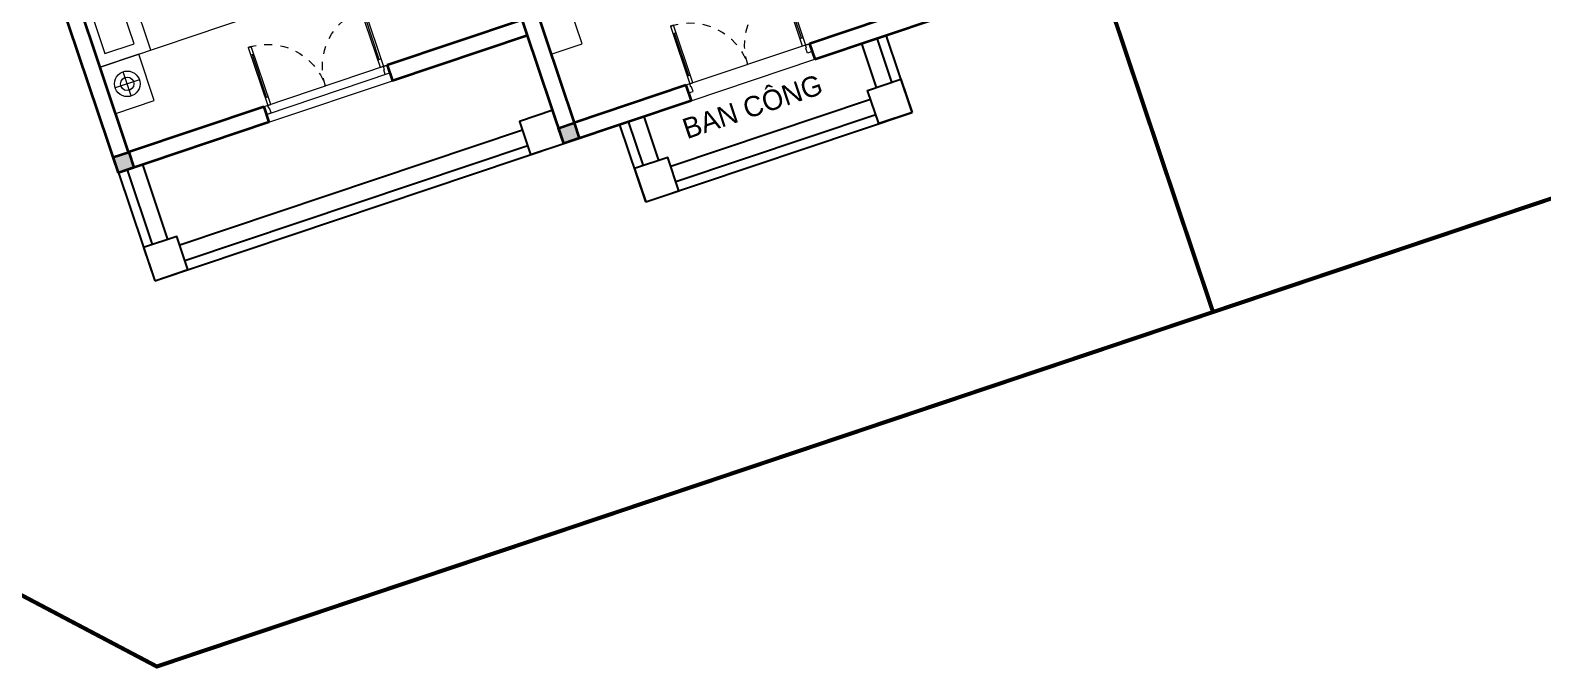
# Model space of a CAD drawing. Header units: metres. Extents: x 568336 to 569219, y 2065964 to 2066430.
# Drawn here: x 568513.98 to 568532.56, y 2066100.41 to 2066108.25 of the extents above; entities that cross this region are included whole.
import ezdxf

# ---------------------------------------------------------------- set-up
doc = ezdxf.new("R2010")
doc.units = ezdxf.units.M
doc.linetypes.add('CENTER', pattern=[2, 1.25, -0.25, 0.25, -0.25])
doc.linetypes.add('HIDDEN', pattern=[0.375, 0.25, -0.125])
doc.layers.get('0').update_dxf_attribs({"linetype": 'CONTINUOUS'})
for name, color, linetype, lineweight in [('-CONCRETE', 1, 'CONTINUOUS', 35), ('-DOOR', 137, 'CONTINUOUS', 9), ('-FURNITURE', 46, 'CONTINUOUS', 9), ('-KH', 143, 'CONTINUOUS', 13), ('-LINE1', 7, 'CONTINUOUS', 18), ('-RANH GIOI KHU DAT', 12, 'CENTER', 18), ('-TEXT', 7, 'CONTINUOUS', 15), ('-WALL', 4, 'CONTINUOUS', 35)]:
    doc.layers.add(name, color=color, linetype=linetype, lineweight=lineweight)
for name, color, linetype in [('1-NETMANH', 8, 'CONTINUOUS'), ('LoLK', 6, 'CONTINUOUS'), ('SOLO', 7, 'CONTINUOUS')]:
    doc.layers.add(name, color=color, linetype=linetype)

# ---------------------------------------------------------------- blocks, each defined once
blk = doc.blocks.new('BT1-T2')
at = {"layer": '-RANH GIOI KHU DAT', "linetype": 'HIDDEN', "ltscale": 10, "const_width": 50}
blk.add_lwpolyline([(193687, 28101), (206187, 28101), (206187, 48101), (193687, 48101)], close=True, dxfattribs=at)
blk = doc.blocks.new('A$C5C575821')
at = {"layer": '-CONCRETE'}
h = blk.add_hatch(color=256, dxfattribs=at)
h.dxf.hatch_style = 1
h.paths.add_polyline_path([(0, 200), (0, 0), (200, 0), (200, 200)])
blk.add_lwpolyline([(0, 0), (200, 0), (200, 200), (0, 200)], close=True, dxfattribs=at)
blk = doc.blocks.new('A$C8a974c9c')
for p, q in [((1593, 2800), (1908, 2800)), ((1750, 2957), (1750, 2643)), ((1343, 2500), (1343, 700)), ((1750, 243), (1750, 557)), ((1593, 400), (1908, 400))]:
    blk.add_line(p, q)
for points in [[(2000, 3100), (1500, 3100), (1500, 2500), (2000, 2500)], [(1891, 2360), (1514, 2360), (1514, 1643), (1891, 1643)], [(1891, 840), (1514, 840), (1514, 1558), (1891, 1558)], [(2000, 100), (1500, 100), (1500, 700), (2000, 700)]]:
    blk.add_lwpolyline(points, close=True)
blk.add_lwpolyline([(2000, 2500), (0, 2500), (0, 700), (2000, 700), (2000, 2500)])
for centre, radius in [((1750, 2800), 157), ((1750, 2800), 82.4), ((1750, 400), 157), ((1750, 400), 82.4)]:
    blk.add_circle(centre, radius)
blk = doc.blocks.new('*U196')
for p, q in [((-1510, 650), (-1550, 650)), ((-1530, 100), (-1530, 650)), ((-90, 650), (-50, 650)), ((-70, 100), (-70, 650)), ((-1510, 100), (-1550, 100)), ((-90, 100), (-50, 100))]:
    blk.add_line(p, q)
for points in [[(-1550, 0), (-1510, 0), (-1510, 750), (-1550, 750)], [(-50, 0), (-90, 0), (-90, 750), (-50, 750)], [(-1600, -100), (-1540, -100), (-1540, -40), (-1550, -40), (-1550, 0), (-1600, 0)], [(0, -100), (-60, -100), (-60, -40), (-50, -40), (-50, 0), (0, 0)]]:
    blk.add_lwpolyline(points, close=True)
at = {"linetype": 'HIDDEN', "ltscale": 0.1}
for centre, start, end in [((-1550, 0), 0, 90), ((-50, 0), 90, 180)]:
    blk.add_arc(centre, 750, start, end, dxfattribs=at)
blk = doc.blocks.new('BT2-T2.3')
at = {"layer": '-DOOR'}
for points in [[(568523.555, 2066108.081), (568522.038, 2066107.572), (568522.102, 2066107.382), (568523.619, 2066107.891)], [(568518.369, 2066107.817), (568516.853, 2066107.308), (568516.916, 2066107.119), (568518.433, 2066107.628)]]:
    blk.add_lwpolyline(points, close=True, dxfattribs=at)
blk.add_lwpolyline([(568516.885, 2066107.214), (568518.401, 2066107.723)], dxfattribs=at)
at = {"layer": '-FURNITURE'}
blk.add_lwpolyline([(568520.252, 2066109.596), (568519.872, 2066109.469), (568520.382, 2066107.952), (568520.761, 2066108.079)], close=True, dxfattribs=at)
at = {"layer": '-LINE1'}
blk.add_lwpolyline([(568521.225, 2066107.088), (568521.543, 2066106.14), (568524.814, 2066107.238), (568524.496, 2066108.186)], dxfattribs=at)
at = {"layer": '-RANH GIOI KHU DAT', "linetype": 'HIDDEN', "ltscale": 10, "const_width": 0.05}
blk.add_lwpolyline([(568522.148, 2066123.748), (568505.331, 2066118.104), (568509.434, 2066103.653), (568515.539, 2066100.434), (568528.511, 2066104.787), (568522.148, 2066123.748)], dxfattribs=at)
at = {"layer": '-WALL'}
for p, q in [((568520.538, 2066106.857), (568518.629, 2066112.546)), ((568518.882, 2066112.42), (568520.664, 2066107.111)), ((568515.067, 2066106.498), (568514.081, 2066109.437)), ((568515.193, 2066106.752), (568514.271, 2066109.501)), ((568524.93, 2066108.542), (568523.555, 2066108.081)), ((568520.029, 2066108.374), (568518.369, 2066107.817)), ((568523.619, 2066107.891), (568525.183, 2066108.416)), ((568520.092, 2066108.185), (568518.433, 2066107.628)), ((568523.555, 2066108.081), (568523.619, 2066107.891)), ((568518.369, 2066107.817), (568518.433, 2066107.628)), ((568522.038, 2066107.572), (568520.664, 2066107.111)), ((568522.038, 2066107.572), (568522.102, 2066107.382)), ((568522.102, 2066107.382), (568520.538, 2066106.857)), ((568516.853, 2066107.308), (568515.193, 2066106.752)), ((568516.853, 2066107.308), (568516.916, 2066107.119)), ((568516.916, 2066107.119), (568515.067, 2066106.498))]:
    blk.add_line(p, q, dxfattribs=at)
at = {"layer": '1-NETMANH'}
for p, q in [((568524.814, 2066107.238), (568524.496, 2066108.186)), ((568521.543, 2066106.14), (568524.814, 2066107.238)), ((568521.543, 2066106.14), (568521.225, 2066107.088)), ((568515.513, 2066105.171), (568520.538, 2066106.857)), ((568515.067, 2066106.498), (568515.513, 2066105.171))]:
    blk.add_line(p, q, dxfattribs=at)
at = {"layer": 'SOLO'}
blk.add_line((568520.379, 2066107.331), (568520.092, 2066108.185), dxfattribs=at)
for points in [[(568524.568, 2066107.609), (568524.387, 2066108.149)], [(568524.378, 2066107.545), (568524.197, 2066108.085)], [(568524.306, 2066107.399), (568521.851, 2066106.575)], [(568521.705, 2066106.648), (568521.524, 2066107.188)], [(568524.369, 2066107.21), (568521.914, 2066106.386)], [(568520.03, 2066107.019), (568515.82, 2066105.607)], [(568521.516, 2066106.584), (568521.334, 2066107.125)], [(568520.094, 2066106.83), (568515.884, 2066105.417)], [(568515.485, 2066105.615), (568515.177, 2066106.535)], [(568515.675, 2066105.679), (568515.366, 2066106.599)]]:
    blk.add_lwpolyline(points, dxfattribs=at)
for points in [[(568524.814, 2066107.238), (568524.406, 2066107.101), (568524.269, 2066107.508), (568524.677, 2066107.645)], [(568520.13, 2066106.721), (568520.538, 2066106.857), (568520.401, 2066107.265), (568519.993, 2066107.128)], [(568521.543, 2066106.14), (568521.951, 2066106.277), (568521.814, 2066106.684), (568521.406, 2066106.548)], [(568515.513, 2066105.171), (568515.921, 2066105.308), (568515.784, 2066105.716), (568515.376, 2066105.579)]]:
    blk.add_lwpolyline(points, close=True, dxfattribs=at)
at = {"layer": '-DOOR', "xscale": -0.001, "yscale": 0.001, "zscale": 0.001, "rotation": 18.55149985523811}
for p in [(568522.038, 2066107.572), (568516.853, 2066107.308)]:
    blk.add_blockref('*U196', p, dxfattribs=at)
at = {"layer": '-FURNITURE', "xscale": 0.001, "yscale": 0.001, "zscale": 0.001, "rotation": 198.5514998552381}
blk.add_blockref('A$C8a974c9c', (568515.944, 2066110.801), dxfattribs=at)
at = {"layer": '-WALL', "xscale": -0.001, "yscale": 0.001, "zscale": 0.001, "rotation": 18.55149985523811}
for p in [(568520.727, 2066106.921), (568520.727, 2066106.921), (568515.257, 2066106.562)]:
    blk.add_blockref('A$C5C575821', p, dxfattribs=at)
at = {"layer": '-TEXT', "color": 2}
blk.add_text('BAN CÔNG', height=0.25, rotation=18.5515, dxfattribs=at).set_placement((568522.05, 2066106.909))

msp = doc.modelspace()

# ---------------------------------------------------------------- block references
at = {"layer": '-KH', "xscale": -0.001, "yscale": 0.001, "zscale": 0.001, "rotation": 18.55149982815881}
msp.add_blockref('BT1-T2', (568732.925, 2066143.746), dxfattribs=at)

# ---------------------------------------------------------------- next in the draw order: block references
at = {"layer": 'LoLK'}
msp.add_blockref('BT2-T2.3', (0, 0), dxfattribs=at)

doc.saveas('drawing.dxf')
